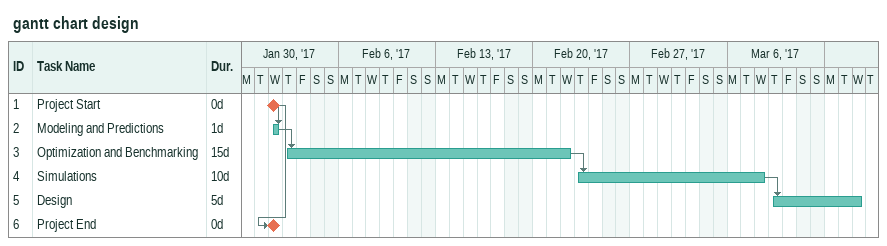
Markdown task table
gantt chart design

| ID | Task | Duration | Start | Finish | Predecessors |
|---|---|---|---|---|---|
| 1 | Project Start | 0d | 2017-02-01 | 2017-02-01 |  |
| 2 | Modeling and Predictions | 1d | 2017-02-01 | 2017-02-01 | 1 |
| 3 | Optimization and Benchmarking | 15d | 2017-02-02 | 2017-02-22 | 2 |
| 4 | Simulations | 10d | 2017-02-23 | 2017-03-08 | 3 |
| 5 | Design | 5d | 2017-03-09 | 2017-03-15 | 4 |
| 6 | Project End | 0d | 2017-02-01 | 2017-02-01 | 1 |
